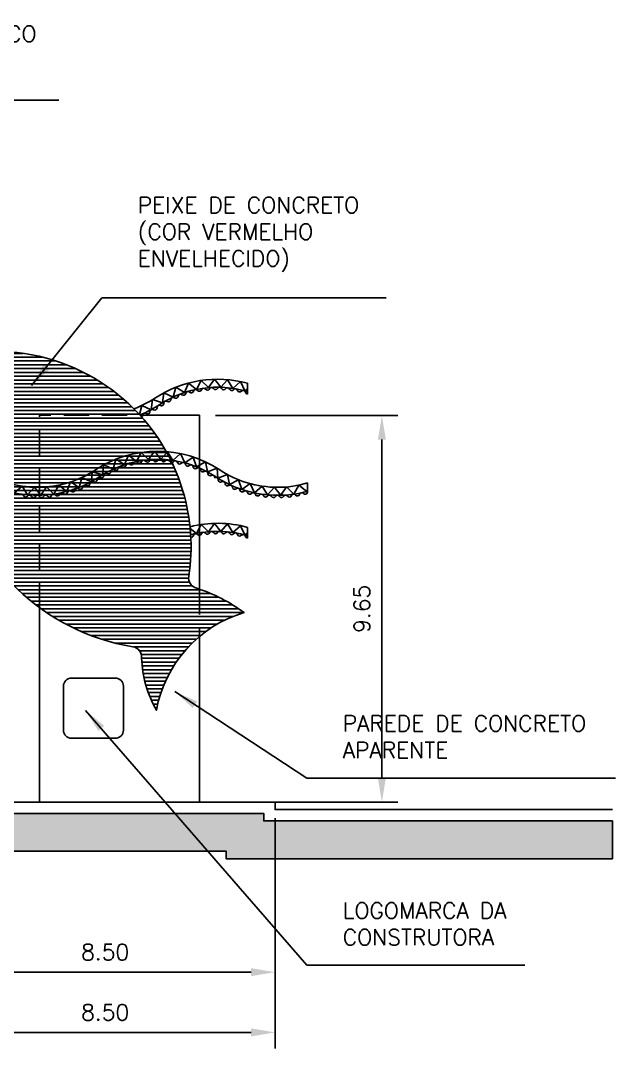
# Model space of a CAD drawing. Header units: millimetres. Extents: x 462 to 740, y -508 to -73.
# Drawn here: x 724.84 to 739.72, y -503.81 to -478.13 of the extents above; entities that cross this region are included whole.
import ezdxf

# ---------------------------------------------------------------- set-up
doc = ezdxf.new("R2010")
doc.units = ezdxf.units.MM
doc.header["$LTSCALE"] = 0.1
doc.header["$PDMODE"] = 3
doc.header["$PDSIZE"] = 0.005
doc.linetypes.add('HIDDEN', pattern=[9.524999999999999, 6.35, -3.175])
for name, color, linetype in [('azul-claro', 130, 'Continuous'), ('COTAS', 6, 'Continuous'), ('nivel', 1, 'Continuous'), ('ondas-escuras', 160, 'Continuous'), ('Parede alta', 5, 'Continuous'), ('projeção', 1, 'HIDDEN')]:
    doc.layers.add(name, color=color, linetype=linetype)
doc.styles.add('RO-00', font='romans.shx')
doc.dimstyles.new('COTAS-300', dxfattribs={"dimscale": 0, "dimtxt": 0.4, "dimasz": 0.6, "dimexe": 0.4, "dimexo": 0.4, "dimgap": 0.3, "dimtad": 1, "dimzin": 1, "dimdsep": 46, "dimtxsty": 'RO-00', "dimcen": 2.5, "dimclrd": 6, "dimclre": 6, "dimclrt": 2, "dimadec": 0, "dimazin": 0, "dimtfac": 1, "dimtmove": 2, "dimatfit": 2, "dimfxl": 1, "dimtolj": 1, "dimtzin": 0, "dimarcsym": 0})

# ---------------------------------------------------------------- blocks, each defined once
blk = doc.blocks.new('*D50')
at = {"layer": 'COTAS', "color": 6, "lineweight": -2}
for p, q in [((722.70940546565, -498.0516787450981), (722.70940546565, -502.3030971995826)), ((731.2094054656499, -498.0516787450982), (731.2094054656499, -502.3030971995826)), ((730.6094054656498, -501.9030971995826), (723.30940546565, -501.9030971995826))]:
    blk.add_line(p, q, dxfattribs=at)
at = {"layer": 'COTAS', "color": 6}
for points in [[(723.30940546565, -501.8030971995826), (723.30940546565, -502.0030971995826), (722.70940546565, -501.9030971995826)], [(730.6094054656498, -501.8030971995826), (730.6094054656498, -502.0030971995826), (731.2094054656499, -501.9030971995826)]]:
    blk.add_solid(points, dxfattribs=at)
at = {"layer": 'Defpoints', "color": 0}
for p in [(722.70940546565, -497.6516787450981), (731.2094054656499, -497.6516787450982), (722.70940546565, -501.9030971995826)]:
    blk.add_point(p, dxfattribs=at)
at = {"layer": 'COTAS', "color": 2, "insert": (726.95940546565, -501.4030971995826), "char_height": 0.4, "attachment_point": 5, "style": 'RO-00'}
blk.add_mtext('\\A1;8.50', dxfattribs=at)
blk = doc.blocks.new('*D73')
at = {"layer": 'COTAS', "color": 6, "lineweight": -2}
for p, q in [((722.70940546565, -500.5773879723403), (722.70940546565, -503.8089682953524)), ((731.2094054656499, -500.5773879723404), (731.2094054656499, -503.8089682953524)), ((723.30940546565, -503.4089682953525), (730.6094054656498, -503.4089682953525))]:
    blk.add_line(p, q, dxfattribs=at)
at = {"layer": 'COTAS', "color": 6}
for points in [[(723.30940546565, -503.3089682953524), (723.30940546565, -503.5089682953525), (722.70940546565, -503.4089682953525)], [(730.6094054656498, -503.3089682953524), (730.6094054656498, -503.5089682953525), (731.2094054656499, -503.4089682953525)]]:
    blk.add_solid(points, dxfattribs=at)
at = {"layer": 'Defpoints', "color": 0}
for p in [(722.70940546565, -500.1773879723403), (731.2094054656499, -500.1773879723404), (731.2094054656499, -503.4089682953525)]:
    blk.add_point(p, dxfattribs=at)
at = {"layer": 'COTAS', "color": 2, "insert": (726.95940546565, -502.9089682953525), "char_height": 0.4, "attachment_point": 5, "style": 'RO-00'}
blk.add_mtext('\\A1;8.50', dxfattribs=at)
blk = doc.blocks.new('*D76')
at = {"layer": 'COTAS', "color": 6, "lineweight": -2}
for p, q in [((729.7204541811508, -487.9986977003528), (734.2801254305199, -487.9986977003528)), ((733.8801254305199, -488.5986977003528), (733.8801254305199, -497.0516787450982)), ((729.7204541811508, -497.6516787450982), (734.2801254305199, -497.6516787450982))]:
    blk.add_line(p, q, dxfattribs=at)
at = {"layer": 'COTAS', "color": 6}
for points in [[(733.7801254305199, -488.5986977003528), (733.9801254305199, -488.5986977003528), (733.8801254305199, -487.9986977003528)], [(733.7801254305199, -497.0516787450982), (733.9801254305199, -497.0516787450982), (733.8801254305199, -497.6516787450982)]]:
    blk.add_solid(points, dxfattribs=at)
at = {"layer": 'Defpoints', "color": 0}
for p in [(729.3204541811508, -487.9986977003528), (729.3204541811508, -497.6516787450982), (733.8801254305199, -497.6516787450982)]:
    blk.add_point(p, dxfattribs=at)
at = {"layer": 'COTAS', "color": 2, "insert": (733.38012543052, -492.8251882227254), "char_height": 0.4, "attachment_point": 5, "rotation": 90, "style": 'RO-00'}
blk.add_mtext('\\A1;9.65', dxfattribs=at)

msp = doc.modelspace()

# ---------------------------------------------------------------- hatches: boundary and pattern name
at = {"layer": 'nivel'}
h = msp.add_hatch(dxfattribs=at)
h.set_pattern_fill('LINE', color=256, scale=0.03, style=0)
h.set_pattern_definition([(0, (0, 0), (0, 0.09524999999999999), [])])
edge = h.paths.add_edge_path()
edge.add_line((724.635506989088, -487.9708138055373), (724.3436935994811, -488.1671784408098))
edge.add_line((724.3436935994811, -488.1671784408098), (723.4585219976328, -486.8205867385303))
edge.add_arc((724.4246180367684, -487.7422333870846), 1.335205640201128, 136.3488554287192, 175.3386031821857)
edge.add_arc((728.5635019895074, -488.3344175623221), 5.514371669677768, 172.6998862590617, 192.393503285632)
edge.add_arc((728.5635019895027, -488.3344175623222), 5.514371669673188, 192.3935032856412, 260.4638726445548)
edge.add_arc((727.6056984138545, -494.0359389599878), 0.2670411280401676, -4.416751681997994, 80.46387264455018, ccw=False)
edge.add_arc((730.65156729241, -493.9696463688343), 2.78097751941708, 181.7897957360905, 209.9554405362582)
edge.add_arc((731.334561974369, -495.9306353694841), 3.144995705444922, 106.6762172888431, 169.5140117522228, ccw=False)
edge.add_arc((727.9890561410654, -496.2306482867838), 4.116127728426616, 53.59272300982945, 72.16837381949225)
edge.add_arc((729.3150759280655, -492.0533928337344), 0.2670411280401058, 171.2565793487521, 255.7848090619492, ccw=False)
edge.add_arc((724.2386208155265, -491.2726483961067), 4.869101236274846, 351.256579348782, 376.5935012429499)
edge.add_arc((724.2142373576651, -491.2890822247614), 4.89717029320866, 16.69629575417243, 85.8715684692514)
edge.add_arc((724.4630990445504, -487.8382981175472), 1.437424213305782, 85.86302817006745, 120.4762602552503)
edge.add_line((723.7340643421005, -486.5994693272693), (724.635506989088, -487.9708138055373))
at = {"layer": 'Parede alta'}
msp.add_hatch(color=256, dxfattribs=at).paths.add_polyline_path([(615.8127632722317, -498.1237587450982), (622.3967134481861, -498.1237587450982), (622.3967134481861, -497.9349267450983), (637.3731766181571, -497.9349267450983), (637.3731766181571, -498.1237587450982), (639.075164242578, -498.1237587450982), (644.8307419016862, -498.1237587450982), (644.8307419016862, -497.9349267450983), (653.02615746565, -497.9349267450983), (653.02615746565, -498.1237587450982), (665.6926534656498, -498.1237587450981), (665.6926534656498, -497.9349267450982), (690.5309727422666, -497.9349267450983), (710.72615746565, -497.9349267450983), (710.72615746565, -498.1237587450982), (722.9926534656499, -498.1237587450981), (722.9926534656499, -497.9349267450982), (730.9261574656499, -497.9349267450983), (730.9261574656499, -498.1237587450982), (739.6421659741852, -498.1237587450982), (739.6421659741852, -499.0679187450982), (729.9819974656499, -499.0679187450982), (729.9819974656499, -498.8790867450982), (723.93681346565, -498.8790867450982), (723.93681346565, -499.0679187450982), (709.78199746565, -499.0679187450982), (709.78199746565, -498.8790867450982), (690.5309727422666, -498.8790867450982), (666.6368134656498, -498.8790867450982), (666.6368134656498, -499.0679187450982), (652.0819974656501, -499.0679187450982), (652.0819974656501, -498.8790867450982), (645.7749019016862, -498.8790867450982), (645.7749019016862, -499.0679187450982), (639.075164242578, -499.0679187450982), (636.4290166181572, -499.0679187450982), (636.4290166181572, -498.8790867450982), (623.3408734481861, -498.8790867450982), (623.3408734481861, -499.0679187450982), (615.8127632722317, -499.0679187450982)])

# ---------------------------------------------------------------- linework, layer by layer
at = {"layer": 'azul-claro'}
for p, q in [((730.5204541811506, -487.1894498728997), (730.5204541811506, -487.4591958512574)), ((730.5204541811506, -490.7900741947998), (730.5204541811506, -491.0591958512573))]:
    msp.add_line(p, q, dxfattribs=at)
for points in [[(730.5204541811506, -487.1894498728997, 0.2157540559121217), (728.2154083095912, -487.5552114618208, -0.05735059046951927), (727.6783333669835, -487.8264150301657)], [(730.5204541811506, -487.3986929929288, 0.2218943041066604), (728.3235872753735, -487.7221846340948, -0.0496669395258801), (727.8279482834515, -487.9825305901442)], [(727.8708678546488, -488.0299753785476, 0.2403709848494363), (727.8987175109612, -487.9863007695559, -0.5860725655766588), (727.9906458082166, -487.9448132330685, 0.6037532416135366), (728.0810513739377, -487.9001046074256, -0.5860725655763703), (728.1698213869875, -487.8522306865149, 0.603737073035858), (728.2568450673078, -487.8012512143372, -0.5860725656935788), (728.3420138141782, -487.747229810445, 0.585299989952354), (728.4272619883893, -487.6933689559315, -0.6047310542622916), (728.5145383559047, -487.6428607533451, 0.5852999899522828), (728.6037111311582, -487.5957814690596, -0.6047310542623732), (728.6946456650452, -487.5522021918516, 0.5852999899516272), (728.7872046482413, -487.5121887255565, -0.6047310542615013), (728.8812483185355, -487.4758014897066, 0.5852999899527953), (728.9766346718703, -487.4430954282996, -0.6047310542631286), (729.0732196767619, -487.4141199268329, 0.585299989951967), (729.1708574917886, -487.388918737733, -0.6047310542631286), (729.2694006858048, -487.3675299142907, 0.5852999899527953), (729.3687004605625, -487.3499857532009, -0.6047310542615013), (729.4686068753897, -487.3363127457959, 0.585299989951967), (729.5689690736025, -487.3265315380421, -0.6047310542631286), (729.6696355102913, -487.3206568993678, 0.5852999899527953), (729.7704541811539, -487.3186977003597, -0.6047310542615013), (729.8712728520162, -487.3206568993694, 0.5852999899516271), (729.9719392887051, -487.3265315380454, -0.6047310542615013), (730.0723014869179, -487.3363127458006, 0.5852999899527953), (730.1722079017454, -487.349985753208, -0.6047310542631286), (730.2715076765022, -487.3675299142998, 0.585299989951967), (730.3700508705178, -487.3889187377443, -0.6047310542615013), (730.467688685544, -487.4141199268456, 0.3333719877817301), (730.5204541811506, -487.4591958512574, 0.3333719877817301)], [(730.5204541811506, -490.7900741947998, 0.1294280351665624), (729.082105160496, -490.773843575447)], [(730.5204541811506, -490.9981212256656, 0.1380019992306218), (729.0986837821713, -490.9761103558355)], [(729.101691363131, -491.030384701501, 0.4061629821366415), (729.1708574917886, -490.9889187377329, -0.6047310542631286), (729.2694006858048, -490.9675299142906, 0.5852999899527953), (729.3687004605625, -490.9499857532008, -0.6047310542615013), (729.4686068753897, -490.9363127457958, 0.585299989951967), (729.5689690736025, -490.926531538042, -0.6047310542631286), (729.6696355102913, -490.9206568993677, 0.5852999899527953), (729.7704541811539, -490.9186977003596, -0.6047310542615013), (729.8712728520162, -490.9206568993693, 0.5852999899516271), (729.9719392887051, -490.9265315380453, -0.6047310542615013), (730.0723014869179, -490.9363127458005, 0.5852999899527953), (730.1722079017454, -490.9499857532079, -0.6047310542631286), (730.2715076765022, -490.9675299142997, 0.585299989951967), (730.3700508705178, -490.9889187377443, -0.6047310542615013), (730.467688685544, -491.0141199268455, 0.3333719877817301), (730.5204541811506, -491.0591958512573, 0.3333719877817301)]]:
    msp.add_lwpolyline(points, format="xyb", dxfattribs=at)
for points in [[(727.8169287161264, -487.9705491520504), (727.8785109581339, -487.7433689337341), (728.1101074010428, -487.8508555663585), (728.1477899099355, -487.5983277122818), (728.3931184523665, -487.6790676884241), (728.4308009612591, -487.4265398343474), (728.662397404168, -487.5340264669718), (728.7291978603736, -487.2875959745165), (728.9467194931367, -487.421292002285), (729.0417310041147, -487.1843044470364), (729.2422247219577, -487.3423947935682), (729.3641573978558, -487.1180675524465), (729.5449012694106, -487.298405960603), (729.6920997347946, -487.0897845322943), (729.8506399554292, -487.2899227020723), (730.0211058228956, -487.0998393609034), (730.1552900279163, -487.3170601879066), (730.3467090284852, -487.1480955324838), (730.4547155139472, -487.3794499957196), (730.5204541811506, -487.3338369687667)], [(729.0866075518421, -490.8196898399439), (729.2422247219577, -490.9423947935682), (729.3641573978558, -490.7180675524464), (729.5449012694106, -490.8984059606029), (729.6920997347946, -490.6897845322942), (729.8506399554292, -490.8899227020722), (730.0211058228956, -490.6998393609033), (730.1552900279163, -490.9170601879065), (730.3467090284852, -490.7480955324837), (730.4547155139472, -490.9794499957195), (730.5204541811506, -490.9338369687666)]]:
    msp.add_lwpolyline(points, dxfattribs=at)
at = {"layer": 'nivel'}
for p, q in [((729.3204541811508, -487.9886977003528), (728.4631980485747, -487.9886977003528)), ((729.3204541811508, -487.9886977003528), (729.3204541811508, -492.3357944081923)), ((725.3204541811508, -492.7943431025122), (725.3204541811508, -497.6516787450981)), ((729.3204541811508, -493.5151917695288), (729.3204541811508, -497.6516787450982))]:
    msp.add_line(p, q, dxfattribs=at)
msp.add_lwpolyline([(726.1157405469003, -494.5575664494563), (727.2157405469002, -494.5575664494563, -0.414213562373095), (727.4157405469002, -494.7575664494562), (727.4157405469002, -495.8575664494563, -0.414213562373095), (727.2157405469002, -496.0575664494563), (726.1157405469002, -496.0575664494563, -0.414213562373095), (725.9157405469001, -495.8575664494563), (725.9157405469002, -494.7575664494563, -0.414213562373095)], format="xyb", close=True, dxfattribs=at)
at = {"layer": 'ondas-escuras'}
msp.add_line((732.0204541811506, -489.6792741750401), (732.0204541811506, -489.9113791103695), dxfattribs=at)
for points in [[(725.270454181151, -489.7886977003528, -0.1467688363035145), (723.8255000527106, -489.3552114618208, 0.3000000000000149), (720.7154083095913, -489.3552114618208, -0.1467688363035053), (719.270454181151, -489.7886977003528)], [(731.2704541811509, -489.7886977003528, -0.1467688363035145), (729.8255000527105, -489.3552114618208, 0.3000000000000149), (726.7154083095912, -489.3552114618208, -0.1467688363035053), (725.2704541811509, -489.7886977003528)], [(725.270454181151, -489.9886977003529, -0.1467688363035101), (723.7154083095913, -489.5221839388851, 0.3000000000000149), (720.8255000527106, -489.5221839388851, -0.1467688363035019), (719.270454181151, -489.9886977003528)], [(731.2704541811509, -489.9886977003529, -0.1467688363035101), (729.7154083095912, -489.5221839388851, 0.3000000000000149), (726.8255000527105, -489.5221839388851, -0.1467688363035019), (725.2704541811509, -489.9886977003528)], [(725.2704541811509, -489.9886977003528, -0.2714447150037269), (725.3208824160937, -490.0182523053866, 0.6037532416135366), (725.4216759543488, -490.0146899794215, -0.5860725655766588), (725.52228077621, -490.007569773077, 0.603737073035858), (725.6225713324351, -489.9969005719756, -0.5860725655766588), (725.7224224659675, -489.9826956906885, 0.6037532416135366), (725.8217095681266, -489.9649728561214, -0.5860725655763703), (725.9203087341095, -489.9437541853895, 0.6037370730358576), (726.0180969176207, -489.919066158218, -0.5860725655763703), (726.1149520844268, -489.8909395838964, 0.6037532416135366), (726.210753364647, -489.8594095628312, -0.5860725655766588), (726.3053812035917, -489.8245154427418, 0.6037370730358577), (726.3987175109612, -489.7863007695559, -0.5860725655766588), (726.4906458082166, -489.7448132330685, 0.6037532416135366), (726.5810513739377, -489.7001046074256, -0.5860725655763703), (726.6698213869875, -489.6522306865148, 0.603737073035858), (726.7568450673078, -489.6012512143371, -0.5860725656935788), (726.8420138141782, -489.5472298104449, 0.585299989952354), (726.9272619883893, -489.4933689559315, -0.6047310542622916), (727.0145383559047, -489.442860753345, 0.5852999899522828), (727.1037111311582, -489.3957814690596, -0.6047310542623732), (727.1946456650452, -489.3522021918516, 0.5852999899516272), (727.2872046482413, -489.3121887255564, -0.6047310542615013), (727.3812483185355, -489.2758014897065, 0.5852999899527953), (727.4766346718703, -489.2430954282995, -0.6047310542631286), (727.5732196767619, -489.2141199268328, 0.585299989951967), (727.6708574917886, -489.1889187377329, -0.6047310542631286), (727.7694006858048, -489.1675299142906, 0.5852999899527953), (727.8687004605625, -489.1499857532009, -0.6047310542615013), (727.9686068753897, -489.1363127457959, 0.585299989951967), (728.0689690736025, -489.1265315380421, -0.6047310542631286), (728.1696355102913, -489.1206568993678, 0.5852999899527953), (728.2704541811539, -489.1186977003597, -0.6047310542615013), (728.3712728520162, -489.1206568993694, 0.5852999899516271), (728.4719392887051, -489.1265315380454, -0.6047310542615013), (728.5723014869179, -489.1363127458005, 0.5852999899527953), (728.6722079017454, -489.1499857532079, -0.6047310542631286), (728.7715076765022, -489.1675299142997, 0.585299989951967), (728.8700508705178, -489.1889187377443, -0.6047310542615013), (728.967688685544, -489.2141199268456, 0.5852999899527953), (729.0642736904356, -489.2430954283144, -0.6047310542631286), (729.1596600437691, -489.2758014897234, 0.585299989951967), (729.253703714063, -489.3121887255747, -0.6047310542631286), (729.3462626972579, -489.3522021918712, 0.5852999899527953), (729.4371972311445, -489.3957814690807, -0.6047310542615013), (729.5263700063971, -489.4428607533677, 0.5852999899516271), (729.6136463739117, -489.4933689559543, -0.6047310542615013), (729.6988945481216, -489.547229810444, -0.5860725655761848), (729.7840632949832, -489.6012512143336, 0.6037532416135366), (729.8710869753043, -489.6522306865122, -0.5860725655766588), (729.9598569883535, -489.7001046074231, 0.603737073035858), (730.0502625540742, -489.7448132330659, -0.5860725655766588), (730.1421908513295, -489.7863007695536, 0.6037532416135366), (730.2355271586997, -489.8245154427398, -0.5860725655763703), (730.3301549976444, -489.8594095628295, 0.6037370730358578), (730.4259562778636, -489.8909395838947, -0.5860725655763703), (730.5228114446699, -489.9190661582157, 0.6037532416135366), (730.6205996281819, -489.9437541853875, -0.5860725655766588), (730.7191987941648, -489.9649728561197, 0.603737073035858), (730.818485896323, -489.9826956906868, -0.5860725655766588), (730.9183370298555, -489.9969005719738, 0.6037532416135366), (731.0186275860812, -490.0075697730758, -0.5860725655763703), (731.1192324079428, -490.0146899794211, 0.6037370730358577), (731.2200259461968, -490.0182523053865, -0.2714447150556012), (731.2704541811509, -489.9886977003529, -0.2714447150556012)], [(732.0204541811506, -489.6792741750401, -0.07256489189700359), (731.2704541811506, -489.7886977003528)], [(724.8184858963231, -489.9826956906868, -0.5860725655766588), (724.9183370298556, -489.9969005719738, 0.6037532416135366), (725.0186275860813, -490.0075697730758, -0.5860725655763703), (725.119232407943, -490.0146899794211, 0.6037370730358577), (725.2200259461969, -490.0182523053865, -0.2714447150556012), (725.270454181151, -489.9886977003529, -0.2714447150556012)], [(732.0204541811506, -489.8873212059057, -0.06727841690974164), (731.2704541811506, -489.9886977003528)], [(731.2704541811506, -489.9886977003528, -0.2714447150037269), (731.3208824160935, -490.0182523053866, 0.6037532416135366), (731.4216759543485, -490.0146899794215, -0.5860725655766588), (731.5222807762098, -490.007569773077, 0.603737073035858), (731.6225713324349, -489.9969005719756, -0.5860725655766588), (731.7224224659673, -489.9826956906885, 0.6037532416135366), (731.8217095681264, -489.9649728561214, -0.5860725655763703), (731.9203087341093, -489.9437541853895, 0.6037370730358576), (732.0180969176205, -489.919066158218, -0.03481912142212711), (732.0204541811506, -489.9113791103695, -0.03481912142212711)]]:
    msp.add_lwpolyline(points, format="xyb", dxfattribs=at)
for points in [[(725.2704541811509, -489.8886977003525), (725.3488086275073, -489.9876108684116), (725.4960070928913, -489.7789894401029), (725.6767509644461, -489.9593278482594), (725.7986836403443, -489.7350006071376), (725.9991773581872, -489.8930909536695), (726.0941888691652, -489.6561033984209), (726.3117105019284, -489.7897994261893), (726.3785109581339, -489.5433689337341), (726.6101074010428, -489.6508555663585), (726.6477899099355, -489.3983277122818), (726.8931184523665, -489.479067688424), (726.9308009612591, -489.2265398343474), (727.162397404168, -489.3340264669717), (727.2291978603736, -489.0875959745165), (727.4467194931367, -489.2212920022849), (727.5417310041147, -488.9843044470364), (727.7422247219577, -489.1423947935682), (727.8641573978558, -488.9180675524465), (728.0449012694106, -489.0984059606029), (728.1920997347946, -488.8897845322942), (728.3506399554292, -489.0899227020723), (728.5211058228956, -488.8998393609033), (728.6552900279163, -489.1170601879065), (728.8467090284852, -488.9480955324838), (728.9547155139472, -489.1794499957196), (729.1644889159096, -489.0338979143531), (729.2448513703297, -489.2762451125639), (729.4701312599998, -489.1560816411127), (729.5217586712117, -489.4061314340991), (729.7594866166106, -489.3129879290253), (729.7814217456912, -489.5644074716806), (730.0191496910901, -489.4712639666069), (730.070777102302, -489.7213137595933), (730.2960569919721, -489.6011502881421), (730.3764194463922, -489.8434974863528), (730.5861928483546, -489.6979454049864), (730.6941993338166, -489.9292998682222), (730.8856183343855, -489.7603352127994), (731.0198025394062, -489.9775560398026), (731.1902684068726, -489.7874726986337), (731.2704541811509, -489.8886977003527)], [(731.2704541811506, -489.8886977003525), (731.3488086275071, -489.9876108684116), (731.4960070928911, -489.7789894401029), (731.6767509644459, -489.9593278482594), (731.798683640344, -489.7350006071376), (731.999177358187, -489.8930909536695), (732.0204541811506, -489.8400200972469)], [(724.6941993338168, -489.9292998682222), (724.8856183343856, -489.7603352127994), (725.0198025394063, -489.9775560398026), (725.1902684068727, -489.7874726986337), (725.270454181151, -489.8886977003527)]]:
    msp.add_lwpolyline(points, dxfattribs=at)
at = {"layer": 'Parede alta'}
msp.add_lwpolyline([(724.635506989088, -487.9708138055373), (724.3436935994811, -488.1671784408098), (723.4585219976328, -486.8205867385303, 0.171785372505816), (723.0938287669494, -487.6337252262878, 0.08614173975397131), (723.1776338144954, -489.5179372760311, 0.3060664570506693), (727.6499389751552, -493.772587983531, -0.3882792084634307), (727.8719465042799, -494.0565039401671, 0.1235182843238411), (728.2420894455713, -495.3582616752084, -0.2812652703187566), (730.4320648365291, -492.9179128626047, 0.08122952000753592), (729.2495001315127, -492.3122572364077, -0.386510839795131), (729.0511380923241, -492.0127999411416, 0.1110057840061937), (728.9049481965277, -489.8821320810598, 0.3113469600144814), (724.5667963483138, -486.4046192001497, 0.1521875959935765), (723.7340643421005, -486.5994693272693)], format="xyb", close=True, dxfattribs=at)
for points in [[(739.6421659741852, -497.8405107450982), (731.2094054656499, -497.8405107450982), (731.2094054656499, -497.6516787450982), (722.70940546565, -497.6516787450981), (722.70940546565, -497.8405107450982), (711.0094054656499, -497.8405107450982), (711.0094054656499, -497.6516787450982), (690.5309727422666, -497.6516787450982), (665.4094054656499, -497.6516787450981), (665.4094054656499, -497.8405107450982), (653.30940546565, -497.8405107450982), (653.30940546565, -497.6516787450982), (644.5474939016863, -497.6516787450982), (644.5474939016863, -497.8405107450982), (639.075164242578, -497.8405107450982), (637.6564246181571, -497.8405107450982), (637.6564246181571, -497.6516787450982), (622.1134654481862, -497.6516787450982), (622.1134654481862, -497.8405107450982), (615.8127632722317, -497.8405107450982)], [(665.6926534656498, -497.9349267450982), (690.5309727422666, -497.9349267450983), (710.72615746565, -497.9349267450983), (710.72615746565, -498.1237587450982), (722.9926534656499, -498.1237587450981), (722.9926534656499, -497.9349267450982), (730.9261574656499, -497.9349267450983), (730.9261574656499, -498.1237587450982), (739.6421659741852, -498.1237587450982), (739.6421659741852, -499.0679187450982), (729.9819974656499, -499.0679187450982), (729.9819974656499, -498.8790867450982), (723.93681346565, -498.8790867450982), (723.93681346565, -499.0679187450982), (709.78199746565, -499.0679187450982), (709.78199746565, -498.8790867450982), (690.5309727422666, -498.8790867450982), (666.6368134656498, -498.8790867450982)]]:
    msp.add_lwpolyline(points, dxfattribs=at)
at = {"layer": 'projeção'}
for p, q in [((728.4631980485747, -487.9886977003528), (725.3204541811509, -487.9886977003529)), ((725.3204541811508, -492.7943431025121), (725.3204541811509, -487.9886977003529)), ((729.3204541811509, -492.3357944081923), (729.3204541811508, -493.5151917695288))]:
    msp.add_line(p, q, dxfattribs=at)

# ---------------------------------------------------------------- texts
at = {"layer": 'COTAS', "color": 2, "char_height": 0.4, "attachment_point": 1, "style": 'RO-00'}
for s, insert in [('TIRANTE METÁLICO\\P(BITOLA MAIOR)', (720.4299530058165, -478.2606106620046)), ('PEIXE DE CONCRETO\\P(COR VERMELHO\\PENVELHECIDO)', (727.7761404764551, -482.5362774641728)), ('PAREDE DE CONCRETO\\PAPARENTE', (732.9006525186185, -495.4865596135753)), ('LOGOMARCA DA\\PCONSTRUTORA', (732.9006525186185, -500.1647027723283))]:
    msp.add_mtext(s, dxfattribs=dict(at, insert=insert))

# ---------------------------------------------------------------- dimensions: what is measured, and where the dimension line sits
at = {"layer": 'COTAS'}
dim = msp.add_linear_dim(base=(733.8801254305199, -497.6516787450982), p1=(729.3204541811508, -487.9986977003528), p2=(729.3204541811508, -497.6516787450982), angle=90, dimstyle='COTAS-300', override={"dimscale": 1}, dxfattribs=at)
dim.commit()
dim.dimension.update_dxf_attribs({"geometry": '*D76', "text_midpoint": (733.38012543052, -492.8251882227254)})
for base, p1, p2, picture, middle in [((722.70940546565, -501.9030971995826), (731.2094054656499, -497.6516787450982), (722.70940546565, -497.6516787450981), '*D50', (726.95940546565, -501.4030971995826)), ((731.2094054656499, -503.4089682953525), (722.70940546565, -500.1773879723403), (731.2094054656499, -500.1773879723404), '*D73', (726.95940546565, -502.9089682953525))]:
    dim = msp.add_linear_dim(base=base, p1=p1, p2=p2, dimstyle='COTAS-300', override={"dimscale": 1}, dxfattribs=at)
    dim.commit()
    dim.dimension.update_dxf_attribs({"geometry": picture, "text_midpoint": middle})

# ---------------------------------------------------------------- leaders
at = {"layer": 'COTAS', "annotation_type": 0, "has_hookline": 1, "hookline_direction": 0}
for points, text_width in [([(717.6364535255954, -482.0878805521069), (719.5299530058165, -480.1129916143856), (720.1299530058166, -480.1129916143856)], 5.371428571428568), ([(725.1220656730247, -487.2466220218998), (726.8761404764551, -485.0553250832205), (727.4761404764552, -485.0553250832205)], 6.209523809523808), ([(728.7016681454925, -494.8928189190055), (732.0006525186185, -497.053226280242), (732.6006525186185, -497.053226280242)], 6.819047619047618), ([(726.4711686939931, -495.3621130002944), (732.0006525186185, -501.731369438995), (732.6006525186185, -501.731369438995)], 4.552380952380953)]:
    msp.add_leader(points, dimstyle='COTAS-300', override={"dimscale": 1}, dxfattribs=dict(at, text_width=text_width))

doc.saveas('drawing.dxf')
